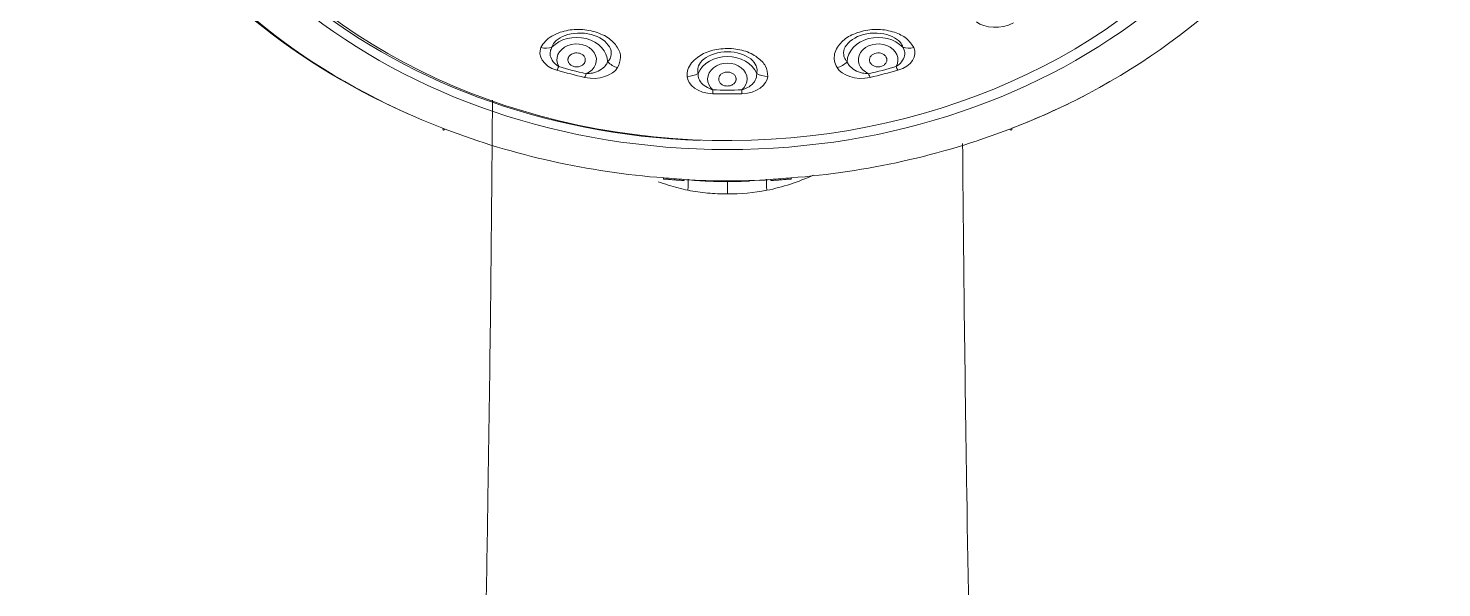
# Model space of a CAD drawing. Extents: x 4791 to 7950, y -233 to 2082.
# Drawn here: x 5924 to 6005.1, y 1137.8 to 1169.9 of the extents above; entities that cross this region are included whole.
import ezdxf

# ---------------------------------------------------------------- set-up
doc = ezdxf.new("R2010")
doc.units = 0
doc.header["$LTSCALE"] = 1.7
doc.header["$MEASUREMENT"] = 0
doc.layers.add('1', color=7, linetype='CONTINUOUS', true_color=0xffffff)

msp = doc.modelspace()

# ---------------------------------------------------------------- linework, layer by layer
at = {"layer": '1', "color": 7, "linetype": 'Continuous', "lineweight": 18}
for p, q in [((5947.882, 1164.082), (5947.88, 1164.08)), ((5980.284, 1164.08), (5980.283, 1164.082)), ((5964.082, 1161.041), (5964.082, 1161.107)), ((5964.082, 1161.074), (5964.082, 1160.365))]:
    msp.add_line(p, q, dxfattribs=at)
for centre, major_axis, ratio, start_param, end_param in [((5964.082, 1191.685), (-37.999, 0), 0.802817, 2.426765, 7.349349), ((5964.082, 1190.784), (34.11, 0), 0.802817, 3.141593, 4.666836), ((5964.082, 1190.416), (33.622, 0), 0.802817, 3.695986, 5.811161), ((5964.082, 1191.41), (37.699, 0), 0.802817, 3.6381, 4.268195), ((5964.082, 1191.41), (37.699, 0), 0.802817, 5.156583, 5.785835), ((5954.402, 1168.265), (-0.276, -0.961), 0.200494, 0.646574, 0.960462), ((5973.763, 1168.265), (-0.276, 0.961), 0.200494, 2.18113, 2.495019), ((5955.978, 1167.853), (0.229, 0.973), 0.16784, 3.779347, 4.093235), ((5972.187, 1167.853), (0.229, -0.973), 0.16784, 5.331543, 5.645431), ((5963.253, 1166.928), (-0.023, -1), 0.017167, 0.618316, 0.932204), ((5964.911, 1166.928), (-0.023, 1), 0.017167, 2.209388, 2.523277), ((5964.082, 1191.685), (-37.999, 0), 0.802817, 2.01499, 2.139323), ((5947.966, 1164.498), (-0.178, -0.467), 0.256216, 5.810785, 6.851715), ((5964.082, 1191.411), (37.703, 0), 0.802817, 4.268195, 4.615639), ((5964.082, 1191.411), (37.703, 0), 0.802817, 4.809139, 5.156583), ((5980.199, 1164.498), (-0.178, 0.467), 0.256216, 2.573063, 3.613993)]:
    msp.add_ellipse(centre, major_axis=major_axis, ratio=ratio, start_param=start_param, end_param=end_param, dxfattribs=at)
msp.add_ellipse((5964.082, 1190.624), major_axis=(-34.52, 0), ratio=0.802817, dxfattribs=at)
at = {"layer": '1', "color": 7, "linetype": 'Continuous', "lineweight": 13}
for centre, major_axis, ratio, start_param, end_param in [((5955.43, 1167.916), (-1.779, 0), 0.802817, 3.16013, 5.636329), ((5955.43, 1168.056), (1.136, 0), 0.802817, 5.216071, 9.863573), ((5972.735, 1167.916), (-1.779, 0), 0.802817, 3.788449, 6.264648), ((5972.735, 1168.056), (1.136, 0), 0.802817, 5.84439, 10.491892), ((5953.498, 1169.545), (0.908, -0.419), 0.782314, 4.940844, 5.618873), ((5964.082, 1166.816), (-1.779, 0), 0.802817, 3.474289, 5.950489), ((5974.667, 1169.545), (0.908, 0.419), 0.782314, 3.805905, 4.483934), ((5964.082, 1189.464), (-29.098, 0), 0.802817, 1.22784, 1.285435), ((5964.082, 1189.435), (28.789, 0), 0.802817, 4.369432, 4.427027), ((5957.851, 1168.409), (0.856, -0.516), 0.768927, 4.397445, 5.075474), ((5964.082, 1166.956), (1.136, 0), 0.802817, 5.530231, 10.177733), ((5970.314, 1168.409), (0.856, 0.516), 0.768927, 4.349304, 5.027333), ((5964.082, 1189.435), (28.789, 0), 0.802817, 4.997751, 5.055346), ((5964.082, 1189.464), (-29.098, 0), 0.802817, 1.856158, 1.913753), ((5961.794, 1167.908), (0.998, 0.061), 0.803521, 4.638734, 5.316763), ((5966.371, 1167.908), (0.998, -0.061), 0.803521, 4.108015, 4.786044), ((5964.082, 1189.464), (-29.098, 0), 0.802817, 1.541999, 1.599594), ((5964.082, 1189.435), (28.789, 0), 0.802817, 4.683592, 4.741186), ((5960.46, 1161.717), (0.039, 0.498), 0.057595, 2.618863, 3.664291), ((5961.622, 1161.628), (-0.036, -0.499), 0.072133, 0.006065, 0.522271), ((5961.379, 1159.439), (0.371, 1.965), 0.140093, 5.353644, 5.863515), ((5966.786, 1159.439), (-0.371, 1.965), 0.140093, 0.421076, 0.929541), ((5966.543, 1161.628), (0.036, -0.499), 0.072133, 5.760915, 6.277121), ((5967.705, 1161.717), (0.039, -0.498), 0.057595, 5.760487, 6.805915)]:
    msp.add_ellipse(centre, major_axis=major_axis, ratio=ratio, start_param=start_param, end_param=end_param, dxfattribs=at)
for points, knots in [([(5953.384, 1168.758), (5953.457, 1168.885), (5953.599, 1169.131), (5953.99, 1169.431), (5954.572, 1169.689), (5955.391, 1169.855), (5956.393, 1169.724), (5957.28, 1169.365), (5957.802, 1168.805), (5958.03, 1168.185), (5957.868, 1167.806), (5957.784, 1167.61)], [0, 0, 0, 0, 0.087456, 0.169153, 0.25014, 0.377375, 0.499739, 0.622279, 0.749894, 0.871256, 1, 1, 1, 1]), ([(5970.381, 1167.61), (5970.318, 1167.74), (5970.196, 1167.991), (5970.213, 1168.398), (5970.413, 1168.859), (5970.881, 1169.361), (5971.762, 1169.722), (5972.767, 1169.856), (5973.682, 1169.671), (5974.432, 1169.306), (5974.662, 1168.944), (5974.781, 1168.758)], [0, 0, 0, 0, 0.087456, 0.169153, 0.25014, 0.377375, 0.499739, 0.622279, 0.749894, 0.871256, 1, 1, 1, 1]), ([(5957.208, 1167.943), (5957.246, 1167.987), (5957.348, 1168.109), (5957.443, 1168.393), (5957.365, 1168.939), (5956.745, 1169.389), (5955.776, 1169.641), (5954.88, 1169.587), (5954.287, 1169.215), (5954.076, 1168.962), (5954.028, 1168.826), (5954.01, 1168.777)], [0, 0, 0, 0, 0.046355, 0.127416, 0.254336, 0.50001, 0.500136, 0.746142, 0.872777, 0.954138, 1, 1, 1, 1]), ([(5974.154, 1168.777), (5974.137, 1168.827), (5974.088, 1168.963), (5973.877, 1169.216), (5973.283, 1169.587), (5972.387, 1169.641), (5971.418, 1169.388), (5970.799, 1168.938), (5970.722, 1168.392), (5970.817, 1168.108), (5970.919, 1167.987), (5970.956, 1167.943)], [0, 0, 0, 0, 0.046355, 0.127416, 0.254336, 0.50001, 0.500136, 0.746142, 0.872777, 0.954138, 1, 1, 1, 1]), ([(5961.769, 1167.104), (5961.774, 1167.241), (5961.785, 1167.506), (5961.999, 1167.883), (5962.411, 1168.267), (5963.087, 1168.623), (5964.077, 1168.746), (5965.072, 1168.626), (5965.828, 1168.228), (5966.342, 1167.703), (5966.377, 1167.307), (5966.396, 1167.104)], [0, 0, 0, 0, 0.087456, 0.169153, 0.25014, 0.377375, 0.499739, 0.622279, 0.749894, 0.871256, 1, 1, 1, 1]), ([(5965.764, 1167.283), (5965.774, 1167.333), (5965.803, 1167.472), (5965.741, 1167.76), (5965.388, 1168.251), (5964.591, 1168.52), (5963.572, 1168.52), (5962.775, 1168.25), (5962.423, 1167.759), (5962.362, 1167.471), (5962.391, 1167.332), (5962.401, 1167.283)], [0, 0, 0, 0, 0.046355, 0.127416, 0.254336, 0.50001, 0.500136, 0.746142, 0.872777, 0.954138, 1, 1, 1, 1]), ([(5964.082, 1160.365), (5963.703, 1160.372), (5962.941, 1160.385), (5962.195, 1160.51), (5961.821, 1160.573)], [0, 0, 0, 0, 0.498782, 1, 1, 1, 1])]:
    msp.add_open_spline(points, degree=3, knots=knots, dxfattribs=at)
for points in [[(5978.375, 1170.228), (5978.847, 1169.885), (5979.788, 1169.786), (5980.501, 1170.178)], [(5953.384, 1168.758), (5953.176, 1168.307), (5953.484, 1167.697), (5954.298, 1167.464)], [(5973.867, 1167.464), (5974.677, 1167.696), (5974.99, 1168.305), (5974.781, 1168.758)], [(5955.891, 1167.048), (5956.716, 1166.854), (5957.52, 1167.172), (5957.784, 1167.61)], [(5970.381, 1167.61), (5970.644, 1167.173), (5971.445, 1166.853), (5972.274, 1167.048)], [(5961.769, 1167.104), (5961.798, 1166.63), (5962.381, 1166.133), (5963.245, 1166.113)], [(5964.92, 1166.113), (5965.78, 1166.133), (5966.367, 1166.628), (5966.396, 1167.104)], [(5964.082, 1160.365), (5964.836, 1160.365), (5965.605, 1160.424), (5966.344, 1160.573)]]:
    msp.add_open_spline(points, degree=3, dxfattribs=at)
at = {"layer": '1', "color": 7, "linetype": 'Continuous', "lineweight": 18}
for points, knots in [([(5954.01, 1168.777), (5953.975, 1168.705), (5953.888, 1168.525), (5953.914, 1168.205), (5954.1, 1167.889), (5954.313, 1167.733), (5954.402, 1167.668)], [0, 0, 0, 0, 0.200427, 0.49953, 0.790892, 1, 1, 1, 1]), ([(5954.954, 1168.18), (5954.952, 1168.173), (5954.947, 1168.16), (5954.939, 1168.133), (5954.929, 1168.084), (5954.929, 1168.014), (5954.951, 1167.932), (5955.007, 1167.83), (5955.125, 1167.723), (5955.322, 1167.651), (5955.504, 1167.652), (5955.639, 1167.688), (5955.73, 1167.731), (5955.807, 1167.788), (5955.857, 1167.844), (5955.884, 1167.886), (5955.896, 1167.911), (5955.903, 1167.927), (5955.908, 1167.939), (5955.913, 1167.952), (5955.92, 1167.974), (5955.935, 1168.045), (5955.927, 1168.134), (5955.885, 1168.227), (5955.823, 1168.312), (5955.713, 1168.397), (5955.545, 1168.456), (5955.358, 1168.462), (5955.179, 1168.414), (5955.058, 1168.332), (5954.991, 1168.252), (5954.965, 1168.206), (5954.956, 1168.183), (5954.954, 1168.18)], [0, 0, 0, 0, 0.007812, 0.015625, 0.03125, 0.0625, 0.09375, 0.125, 0.1875, 0.25, 0.3125, 0.34375, 0.375, 0.40625, 0.4375, 0.453125, 0.460938, 0.46875, 0.472656, 0.476562, 0.484375, 0.5, 0.5625, 0.59375, 0.625, 0.6875, 0.75, 0.8125, 0.875, 0.9375, 0.96875, 0.996094, 1, 1, 1, 1]), ([(5972.259, 1167.932), (5972.262, 1167.925), (5972.268, 1167.912), (5972.281, 1167.886), (5972.309, 1167.843), (5972.36, 1167.786), (5972.438, 1167.73), (5972.558, 1167.673), (5972.732, 1167.643), (5972.943, 1167.678), (5973.091, 1167.764), (5973.173, 1167.857), (5973.216, 1167.935), (5973.236, 1168.017), (5973.235, 1168.086), (5973.226, 1168.133), (5973.218, 1168.159), (5973.213, 1168.175), (5973.207, 1168.187), (5973.202, 1168.2), (5973.191, 1168.221), (5973.152, 1168.285), (5973.08, 1168.354), (5972.977, 1168.409), (5972.866, 1168.449), (5972.714, 1168.465), (5972.535, 1168.434), (5972.379, 1168.351), (5972.27, 1168.227), (5972.232, 1168.104), (5972.236, 1168.007), (5972.249, 1167.958), (5972.258, 1167.935), (5972.259, 1167.932)], [0, 0, 0, 0, 0.007812, 0.015625, 0.03125, 0.0625, 0.09375, 0.125, 0.1875, 0.25, 0.3125, 0.34375, 0.375, 0.40625, 0.4375, 0.453125, 0.460938, 0.46875, 0.472656, 0.476562, 0.484375, 0.5, 0.5625, 0.59375, 0.625, 0.6875, 0.75, 0.8125, 0.875, 0.9375, 0.96875, 0.996094, 1, 1, 1, 1]), ([(5973.763, 1167.668), (5973.852, 1167.733), (5974.065, 1167.888), (5974.251, 1168.205), (5974.277, 1168.526), (5974.189, 1168.706), (5974.154, 1168.777)], [0, 0, 0, 0, 0.208279, 0.500324, 0.801781, 1, 1, 1, 1]), ([(5955.978, 1167.257), (5956.098, 1167.267), (5956.387, 1167.292), (5956.795, 1167.454), (5957.086, 1167.692), (5957.174, 1167.872), (5957.208, 1167.943)], [0, 0, 0, 0, 0.208279, 0.500324, 0.801781, 1, 1, 1, 1]), ([(5963.582, 1166.955), (5963.582, 1166.949), (5963.583, 1166.935), (5963.586, 1166.907), (5963.595, 1166.859), (5963.622, 1166.792), (5963.674, 1166.719), (5963.767, 1166.636), (5963.92, 1166.563), (5964.135, 1166.544), (5964.308, 1166.59), (5964.423, 1166.658), (5964.493, 1166.721), (5964.544, 1166.795), (5964.57, 1166.86), (5964.579, 1166.907), (5964.582, 1166.934), (5964.582, 1166.95), (5964.582, 1166.963), (5964.582, 1166.977), (5964.58, 1167), (5964.567, 1167.07), (5964.525, 1167.154), (5964.449, 1167.232), (5964.358, 1167.297), (5964.22, 1167.35), (5964.038, 1167.365), (5963.857, 1167.324), (5963.706, 1167.234), (5963.622, 1167.126), (5963.589, 1167.033), (5963.583, 1166.984), (5963.582, 1166.959), (5963.582, 1166.955)], [0, 0, 0, 0, 0.007812, 0.015625, 0.03125, 0.0625, 0.09375, 0.125, 0.1875, 0.25, 0.3125, 0.34375, 0.375, 0.40625, 0.4375, 0.453125, 0.460938, 0.46875, 0.472656, 0.476562, 0.484375, 0.5, 0.5625, 0.59375, 0.625, 0.6875, 0.75, 0.8125, 0.875, 0.9375, 0.96875, 0.996094, 1, 1, 1, 1]), ([(5970.956, 1167.943), (5970.991, 1167.871), (5971.079, 1167.691), (5971.371, 1167.454), (5971.777, 1167.292), (5972.066, 1167.267), (5972.187, 1167.257)], [0, 0, 0, 0, 0.200427, 0.49953, 0.790892, 1, 1, 1, 1]), ([(5962.401, 1167.283), (5962.401, 1167.206), (5962.401, 1167.015), (5962.569, 1166.719), (5962.88, 1166.466), (5963.143, 1166.372), (5963.253, 1166.332)], [0, 0, 0, 0, 0.200427, 0.49953, 0.790892, 1, 1, 1, 1]), ([(5964.911, 1166.332), (5965.021, 1166.371), (5965.285, 1166.466), (5965.597, 1166.72), (5965.764, 1167.016), (5965.764, 1167.207), (5965.764, 1167.283)], [0, 0, 0, 0, 0.208279, 0.500324, 0.801781, 1, 1, 1, 1]), ([(5950.599, 1165.741), (5950.589, 1164.15), (5950.557, 1159.963), (5950.479, 1152.494), (5950.328, 1141.757), (5950.085, 1128.109), (5949.771, 1113.555), (5949.484, 1101.828), (5949.255, 1092.989), (5949.014, 1084.404), (5948.662, 1072.91), (5948.208, 1059.596), (5947.849, 1050.093), (5947.678, 1045.595)], [0, 0, 0, 0, 0.045738, 0.118645, 0.205954, 0.33254, 0.470174, 0.568305, 0.618898, 0.68384, 0.774651, 0.893345, 1, 1, 1, 1]), ([(5977.583, 1163.254), (5977.631, 1156.836), (5977.714, 1150.119), (5977.978, 1133.153), (5978.188, 1122.695), (5978.689, 1101.142), (5978.973, 1090.175), (5979.658, 1067.957), (5980.058, 1056.754), (5980.486, 1045.595)], [0, 0, 0, 0, 0.186512, 0.186512, 0.457674, 0.457674, 0.728837, 0.728837, 1, 1, 1, 1]), ([(5961.821, 1160.573), (5961.441, 1160.665), (5960.86, 1160.805), (5960.299, 1160.995), (5960.107, 1161.065)], [0, 0, 0, 0, 0.65353, 1, 1, 1, 1]), ([(5964.082, 1161.074), (5963.656, 1161.078), (5962.818, 1161.088), (5961.983, 1161.157), (5961.573, 1161.19)], [0, 0, 0, 0, 0.508886, 1, 1, 1, 1])]:
    msp.add_open_spline(points, degree=3, knots=knots, dxfattribs=at)
for points, degree in [([(5960.42, 1161.219), (5961.586, 1161.129)], 1), ([(5960.44, 1161.284), (5960.83, 1161.254), (5961.219, 1161.223), (5961.609, 1161.195)], 3), ([(5961.609, 1161.195), (5962.43, 1161.136), (5963.257, 1161.107), (5964.082, 1161.107)], 3), ([(5964.082, 1161.107), (5964.908, 1161.107), (5965.735, 1161.136), (5966.556, 1161.195)], 3), ([(5965.348, 1161.103), (5964.927, 1161.083), (5964.505, 1161.078), (5964.082, 1161.074)], 3), ([(5966.592, 1161.19), (5966.368, 1161.172), (5966.145, 1161.153), (5965.921, 1161.137)], 3), ([(5966.344, 1160.573), (5967.257, 1160.757), (5968.153, 1161.054), (5969.003, 1161.432)], 3), ([(5966.556, 1161.195), (5966.946, 1161.223), (5967.335, 1161.254), (5967.724, 1161.284)], 3), ([(5966.579, 1161.129), (5967.745, 1161.219)], 1)]:
    msp.add_open_spline(points, degree=degree, dxfattribs=at)

doc.saveas('drawing.dxf')
